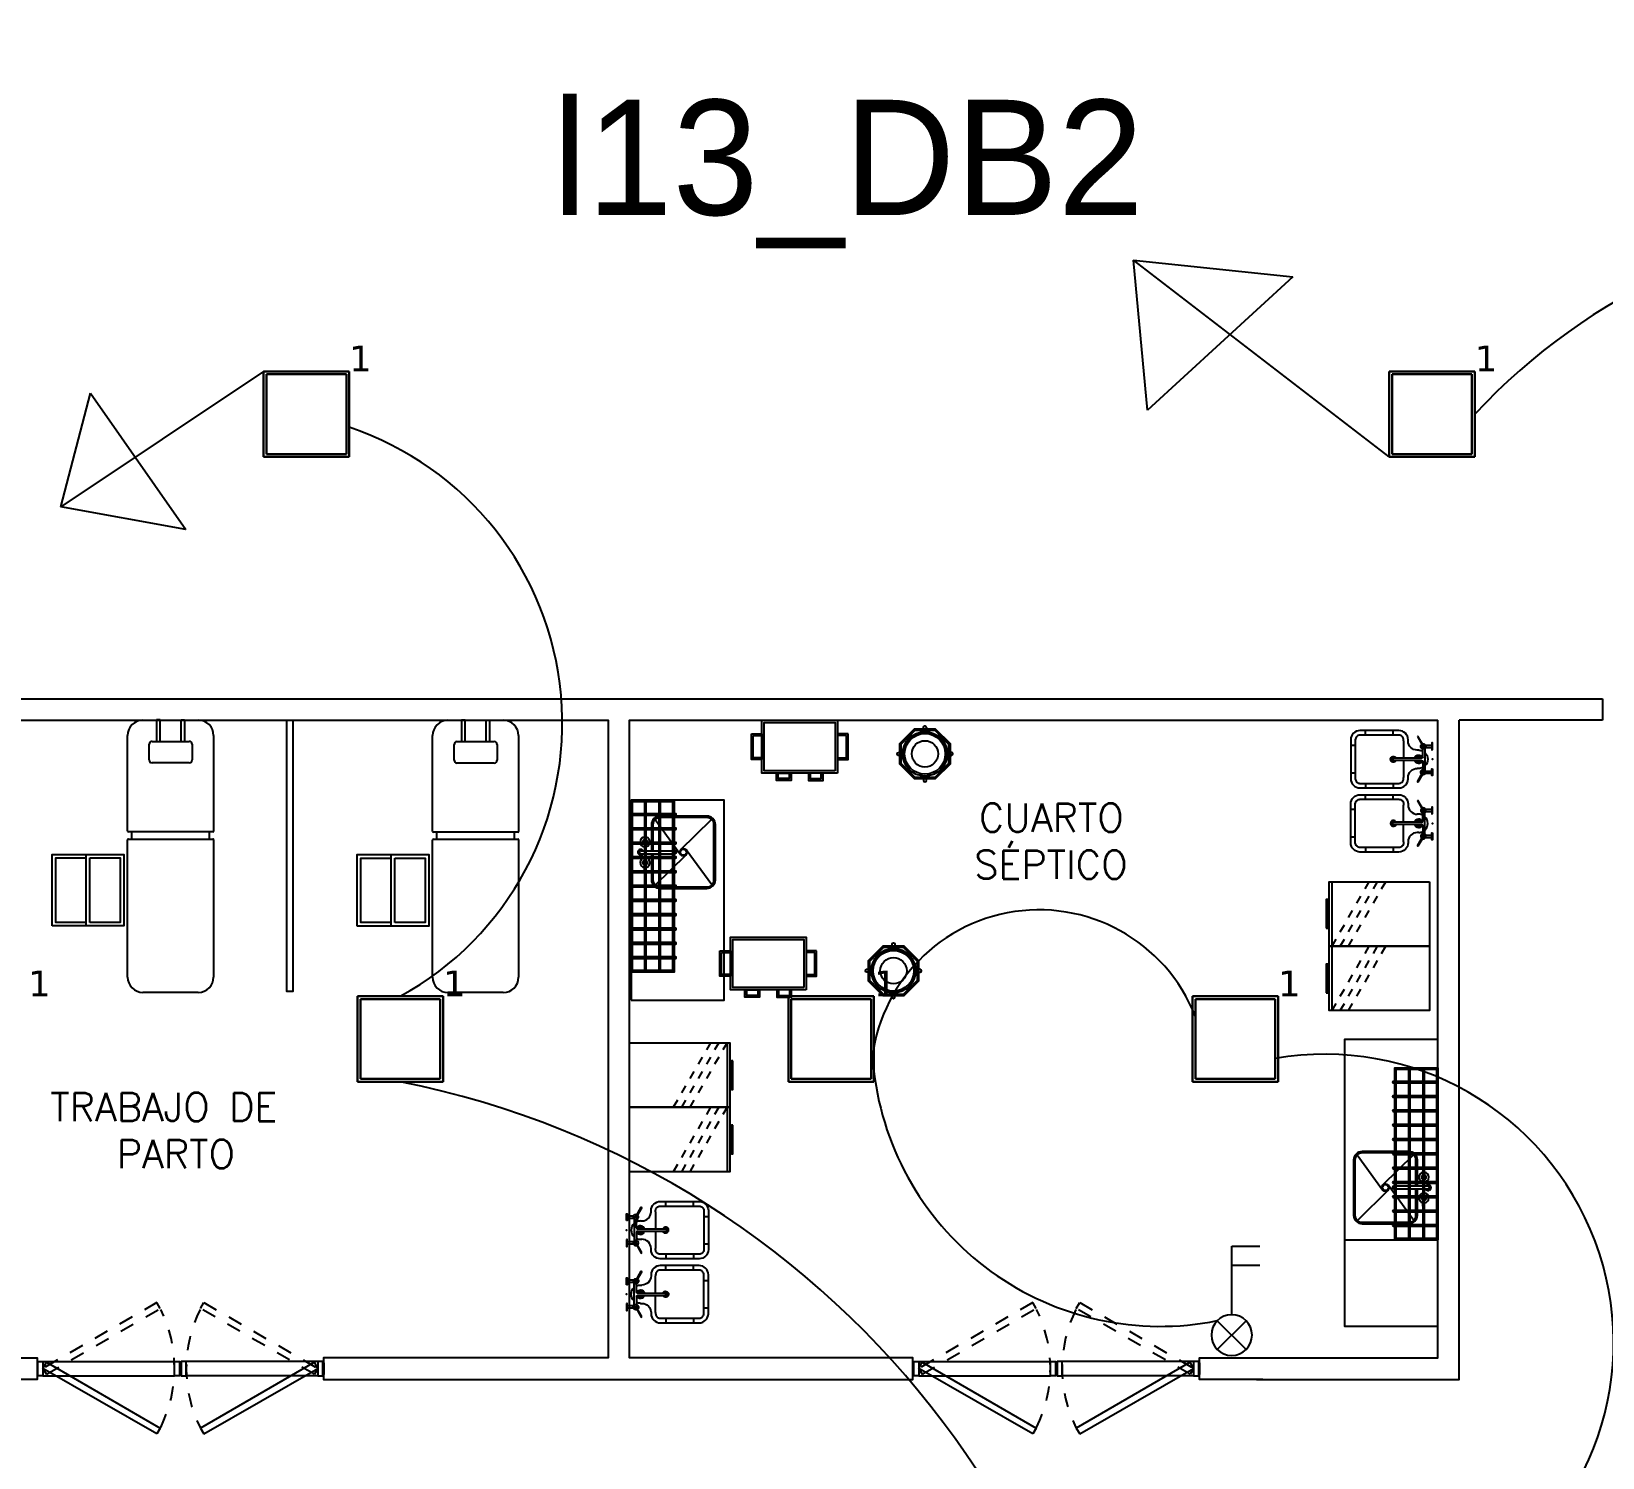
# Model space of a CAD drawing. Header units: metres. Extents: x -39 to 21688, y -24 to 9022.
# Drawn here: x 73.13 to 84.09, y 6.2 to 16.16 of the extents above; entities that cross this region are included whole.
import ezdxf

# ---------------------------------------------------------------- set-up
doc = ezdxf.new("R2010")
doc.units = ezdxf.units.M
doc.header["$MEASUREMENT"] = 0
doc.linetypes.add('HIDDEN2', pattern=[4.7625, 3.175, -1.5875])
doc.linetypes.add('HIDDEN4', pattern=[0.09375, 0.0625, -0.03125])
for name, color, linetype in [('AN-TEXTO', 3, 'Continuous'), ('AR-MOBILIRIO', 1, 'Continuous'), ('AR-MUROS', 6, 'Continuous'), ('AR-PUERTAS', 2, 'Continuous'), ('AR-VENTANAS', 2, 'Continuous'), ('E-quip', 2, 'Continuous'), ('MOBILIARIO', 42, 'Continuous'), ('PISOS', 1, 'Continuous')]:
    doc.layers.add(name, color=color, linetype=linetype)
doc.layers.add('DLX_TERR_LUM', color=7, linetype='Continuous', true_color=0xffd400)
doc.layers.add('DLX_TERR_LUMKEY_IDX', color=7, linetype='Continuous', true_color=0x969696)
doc.styles.add('REGULAR-2.5', font='romans.shx', dxfattribs={"height": 2.5})
doc.styles.add('TableTextStyle', font='')
doc.styles.get('TableTextStyle').set_extended_font_data('VERDANA.TTF')

# ---------------------------------------------------------------- blocks, each defined once
blk = doc.blocks.new('CAMILLA_01')
for p, q in [((-1793, 300), (-1125, 300)), ((-1120, 295), (-1120, -295)), ((-1120, 270), (-1070, 270)), ((-1070, -295), (-1070, 295)), ((-1065, 300), (-107, 300)), ((-1900, 97.5), (-1900, 193)), ((-1751.592, -130), (-1751.592, 130)), ((-1731.592, 150), (-1621.592, 150)), ((-1601.592, 130), (-1601.592, -130)), ((0, 193), (0, -193)), ((-1901.5, 97.5), (-1751.592, 97.5)), ((-1901.5, 72.5), (-1901.5, 97.5)), ((-1751.592, 72.5), (-1901.5, 72.5)), ((-1900, 72.5), (-1900, 97.5)), ((-1900, -72.5), (-1900, 72.5)), ((-1751.592, -72.5), (-1901.5, -72.5)), ((-1901.5, -72.5), (-1901.5, -97.5)), ((-1901.5, -97.5), (-1751.592, -97.5)), ((-1900, -97.5), (-1900, -72.5)), ((-1900, -193), (-1900, -97.5)), ((-1621.592, -150), (-1731.592, -150)), ((-1125, -300), (-1793, -300)), ((-1070, -270), (-1120, -270)), ((-107, -300), (-1065, -300))]:
    blk.add_line(p, q)
for centre, radius, start, end in [((-1793, 193), 107, 90, 180), ((-1125, 295), 5, 0, 90), ((-1065, 295), 5, 90, 180), ((-107, 193), 107, 0, 90), ((-1731.592, 130), 20, 90, 180), ((-1621.592, 130), 20, 0, 90), ((-1793, -193), 107, 180, 270), ((-1731.592, -130), 20, 180, 270), ((-1621.592, -130), 20, 270, 0), ((-107, -193), 107, 270, 0), ((-1125, -295), 5, 270, 0), ((-1065, -295), 5, 180, 270)]:
    blk.add_arc(centre, radius, start, end)
blk = doc.blocks.new('A$C631E24F3')
at = {"layer": 'AR-MOBILIRIO'}
for points in [[(1.127, 0.463), (1.127, 0.963), (0.627, 0.963), (0.627, 0.463), (1.127, 0.463)], [(0.864, 0.938), (0.652, 0.938), (0.652, 0.488), (0.864, 0.488)], [(0.864, 0.488), (0.864, 0.938)], [(0.889, 0.463), (0.889, 0.963)], [(0.889, 0.488), (1.102, 0.488), (1.102, 0.938), (0.889, 0.938)]]:
    blk.add_lwpolyline(points, dxfattribs=at)
at = {"layer": 'AR-MOBILIRIO', "xscale": -0.0009999999999763531, "yscale": 0.0009999999997489795, "zscale": 0.0009999999999999736, "rotation": 90}
blk.add_blockref('CAMILLA_01', (0.3, 0), dxfattribs=at)
blk = doc.blocks.new('AR-PUERTA DE DOBLE BATEO')
at = {"layer": 'AR-PUERTAS', "linetype": 'HIDDEN2'}
for p, q in [((-0.05, 0.953), (-0.05, 0.035)), ((0.05, 0.953), (0.05, 0.035)), ((-0.05, -0.965), (-0.05, -0.047)), ((0.05, -0.965), (0.05, -0.047))]:
    blk.add_line(p, q, dxfattribs=at)
at = {"layer": 'AR-PUERTAS'}
for points in [[(0.05, 0.988), (-0.05, 0.988), (-0.05, 0.953), (0.05, 0.953)], [(-0.04, 0.988), (-0.04, 0.994), (0.04, 0.994), (0.04, 0.988)], [(0.456, 0.158), (-0.002, 0.953), (-0.044, 0.929), (0.415, 0.134)], [(0.05, 0.035), (-0.05, 0.035), (-0.05, 0), (0.05, 0)], [(-0.04, -0.006), (-0.04, 0), (0.04, 0), (0.04, -0.006)], [(0.05, -0.047), (-0.05, -0.047), (-0.05, -0.012), (0.05, -0.012)], [(-0.04, -0.006), (-0.04, -0.012), (0.04, -0.012), (0.04, -0.006)], [(0.456, -0.17), (-0.002, -0.965), (-0.044, -0.941), (0.415, -0.146)], [(0.05, -1), (-0.05, -1), (-0.05, -0.965), (0.05, -0.965)], [(-0.04, -1), (-0.04, -1.006), (0.04, -1.006), (0.04, -1)]]:
    blk.add_lwpolyline(points, close=True, dxfattribs=at)
at = {"layer": 'AR-PUERTAS', "color": 1, "linetype": 'HIDDEN4'}
for points in [[(-0.461, 0.158), (-0.002, 0.953), (0.039, 0.929), (-0.42, 0.134)], [(-0.461, -0.17), (-0.002, -0.965), (0.039, -0.941), (-0.42, -0.146)]]:
    blk.add_lwpolyline(points, close=True, dxfattribs=at)
for centre, start, end in [((-0.002, 0.963), 243.6523, 296.3478), ((-0.002, -0.975), 63.6523, 116.3478)]:
    blk.add_arc(centre, 0.928, start, end, dxfattribs=at)
blk = doc.blocks.new('TARJA')
for p, q in [((-0.014, -0.022), (-0.227, 0.194)), ((0.23, 0.196), (-0.014, 0.018)), ((0.232, -0.198), (0.019, 0.018)), ((0.019, -0.022), (-0.225, -0.2)), ((-0.008, -0.3), (-0.008, -0.06)), ((0.012, -0.3), (0.012, -0.06)), ((-0.134, -0.27), (-0.134, -0.273)), ((-0.134, -0.273), (-0.054, -0.273)), ((-0.127, -0.263), (-0.055, -0.263)), ((0.139, -0.273), (0.058, -0.273)), ((0.132, -0.263), (0.059, -0.263)), ((0.139, -0.27), (0.139, -0.273))]:
    blk.add_line(p, q)
for points in [[(0.012, -0.225), (0.194, -0.225, 0.414214), (0.254, -0.165), (0.254, 0.161, 0.414214), (0.194, 0.221), (-0.19, 0.221, 0.414214), (-0.25, 0.161), (-0.25, -0.165, 0.414214), (-0.19, -0.225), (-0.007, -0.225)], [(0.012, -0.215), (0.194, -0.215, 0.414214), (0.244, -0.165), (0.244, 0.161, 0.414214), (0.194, 0.211), (-0.19, 0.211, 0.414214), (-0.24, 0.161), (-0.24, -0.165, 0.414214), (-0.19, -0.215), (-0.007, -0.215)]]:
    blk.add_lwpolyline(points, format="xyb")
for radius in [0.026, 0.021]:
    blk.add_circle((0.002, -0.002), radius)
for centre, radius, start, end in [((0.002, -0.06), 0.01, 0, 180), ((-0.127, -0.27), 0.00711, 89.9822, 179.9822), ((-0.07, -0.27), 0.0345, 185.2545, 168.7617), ((-0.07, -0.27), 0.0167, 190.9013, 156.3336), ((0.002, -0.3), 0.02, 120, 60), ((0.002, -0.3), 0.01, 180, 0), ((0.075, -0.27), 0.0345, 11.2383, 354.7455), ((0.075, -0.27), 0.0167, 23.6664, 349.0987), ((0.132, -0.27), 0.00711, 0.0178, 90.0178)]:
    blk.add_arc(centre, radius, start, end)
blk = doc.blocks.new('A$C1D6F04FD')
at = {"layer": 'AR-MOBILIRIO'}
for p, q in [((0.095, 0.205), (0.01, 0.205)), ((0.095, 0.195), (0.01, 0.195)), ((0.195, 0.205), (0.105, 0.205)), ((0.195, 0.195), (0.105, 0.195)), ((0.295, 0.205), (0.205, 0.205)), ((0.295, 0.195), (0.205, 0.195)), ((0.395, 0.205), (0.305, 0.205)), ((0.395, 0.195), (0.305, 0.195)), ((0.495, 0.205), (0.405, 0.205)), ((0.495, 0.195), (0.405, 0.195)), ((0.595, 0.205), (0.505, 0.205)), ((0.595, 0.195), (0.505, 0.195)), ((0.695, 0.205), (0.605, 0.205)), ((0.695, 0.195), (0.605, 0.195)), ((0.795, 0.205), (0.705, 0.205)), ((0.795, 0.195), (0.705, 0.195)), ((0.895, 0.205), (0.805, 0.205)), ((0.895, 0.195), (0.805, 0.195)), ((0.995, 0.205), (0.905, 0.205)), ((0.995, 0.195), (0.905, 0.195)), ((1.095, 0.205), (1.005, 0.205)), ((1.095, 0.195), (1.005, 0.195)), ((1.19, 0.205), (1.105, 0.205)), ((1.19, 0.195), (1.105, 0.195)), ((0.095, 0.105), (0.01, 0.105)), ((0.095, 0.095), (0.01, 0.095)), ((0.195, 0.105), (0.105, 0.105)), ((0.195, 0.095), (0.105, 0.095)), ((0.295, 0.105), (0.205, 0.105)), ((0.295, 0.095), (0.205, 0.095)), ((0.395, 0.105), (0.305, 0.105)), ((0.395, 0.095), (0.305, 0.095)), ((0.495, 0.105), (0.405, 0.105)), ((0.495, 0.095), (0.405, 0.095)), ((0.595, 0.105), (0.505, 0.105)), ((0.595, 0.095), (0.505, 0.095)), ((0.695, 0.105), (0.605, 0.105)), ((0.695, 0.095), (0.605, 0.095)), ((0.795, 0.105), (0.705, 0.105)), ((0.795, 0.095), (0.705, 0.095)), ((0.895, 0.105), (0.805, 0.105)), ((0.895, 0.095), (0.805, 0.095)), ((0.995, 0.105), (0.905, 0.105)), ((0.995, 0.095), (0.905, 0.095)), ((1.095, 0.105), (1.005, 0.105)), ((1.095, 0.095), (1.005, 0.095)), ((1.19, 0.105), (1.105, 0.105)), ((1.19, 0.095), (1.105, 0.095))]:
    blk.add_line(p, q, dxfattribs=at)
blk.add_lwpolyline([(1.397, 0), (1.397, 0.65), (0, 0.65), (0, 0)], close=True, dxfattribs=at)
for points in [[(1.2, 0), (0, 0), (0, 0.3), (0.095, 0.3)], [(0.095, 0.01), (0.01, 0.01), (0.01, 0.29), (0.095, 0.29)], [(0.105, 0.3), (0.195, 0.3)], [(0.105, 0.29), (0.195, 0.29)], [(0.205, 0.3), (0.295, 0.3)], [(0.205, 0.29), (0.295, 0.29)], [(0.305, 0.3), (0.395, 0.3)], [(0.305, 0.29), (0.395, 0.29)], [(0.405, 0.3), (0.495, 0.3)], [(0.405, 0.29), (0.495, 0.29)], [(0.505, 0.3), (0.595, 0.3)], [(0.505, 0.29), (0.595, 0.29)], [(0.605, 0.3), (0.695, 0.3)], [(0.605, 0.29), (0.695, 0.29)], [(0.705, 0.3), (0.795, 0.3)], [(0.705, 0.29), (0.795, 0.29)], [(0.805, 0.3), (0.895, 0.3)], [(0.805, 0.29), (0.895, 0.29)], [(0.905, 0.3), (0.995, 0.3)], [(0.905, 0.29), (0.995, 0.29)], [(1.005, 0.3), (1.095, 0.3)], [(1.005, 0.29), (1.095, 0.29)], [(1.105, 0.3), (1.2, 0.3), (1.2, 0)], [(1.105, 0.29), (1.19, 0.29), (1.19, 0.01)], [(0.195, 0.01), (0.105, 0.01)], [(0.295, 0.01), (0.205, 0.01)], [(0.395, 0.01), (0.305, 0.01)], [(0.495, 0.01), (0.405, 0.01)], [(0.595, 0.01), (0.505, 0.01)], [(0.695, 0.01), (0.605, 0.01)], [(0.795, 0.01), (0.705, 0.01)], [(0.895, 0.01), (0.805, 0.01)], [(0.995, 0.01), (0.905, 0.01)], [(1.095, 0.01), (1.005, 0.01)], [(1.19, 0.01), (1.105, 0.01)]]:
    blk.add_lwpolyline(points, dxfattribs=at)
for points in [[(0.105, 0.01), (0.105, 0.31, 1), (0.095, 0.31), (0.095, 0.01)], [(0.205, 0.01), (0.205, 0.31, 1), (0.195, 0.31), (0.195, 0.01)], [(0.305, 0.01), (0.305, 0.31, 1), (0.295, 0.31), (0.295, 0.01)], [(0.405, 0.01), (0.405, 0.31, 1), (0.395, 0.31), (0.395, 0.01)], [(0.505, 0.01), (0.505, 0.31, 1), (0.495, 0.31), (0.495, 0.01)], [(0.605, 0.01), (0.605, 0.31, 1), (0.595, 0.31), (0.595, 0.01)], [(0.705, 0.01), (0.705, 0.31, 1), (0.695, 0.31), (0.695, 0.01)], [(0.805, 0.01), (0.805, 0.31, 1), (0.795, 0.31), (0.795, 0.01)], [(0.905, 0.01), (0.905, 0.31, 1), (0.895, 0.31), (0.895, 0.01)], [(1.005, 0.01), (1.005, 0.31, 1), (0.995, 0.31), (0.995, 0.01)], [(1.105, 0.01), (1.105, 0.31, 1), (1.095, 0.31), (1.095, 0.01)]]:
    blk.add_lwpolyline(points, format="xyb", dxfattribs=at)
at = {"layer": 'AR-MOBILIRIO', "color": 8}
blk.add_blockref('TARJA', (0.362, 0.367), dxfattribs=at)
blk = doc.blocks.new('A$C4E58417D')
at = {"layer": 'AR-MOBILIRIO'}
for points in [[(0.123, 0.37), (0.267, 0.37), (0.37, 0.267), (0.37, 0.123), (0.267, 0.02), (0.123, 0.02), (0.02, 0.123), (0.02, 0.267)], [(0.127, 0.36), (0.263, 0.36), (0.36, 0.263), (0.36, 0.127), (0.263, 0.03), (0.127, 0.03), (0.03, 0.127), (0.03, 0.263)], [(0.18, 0.35), (0.18, 0.355), (0.21, 0.355), (0.21, 0.35)], [(0.18, 0.04), (0.18, 0.035), (0.21, 0.035), (0.21, 0.04)]]:
    blk.add_lwpolyline(points, close=True, dxfattribs=at)
for points in [[(0.195, 0.35), (0.195, 0.345, 1), (0.195, 0.045), (0.195, 0.04)], [(0.205, 0.37), (0.205, 0.38, 1), (0.185, 0.38), (0.185, 0.37)], [(0.02, 0.185), (0.01, 0.185, -1), (0.01, 0.205), (0.02, 0.205)], [(0.37, 0.185), (0.38, 0.185, 1), (0.38, 0.205), (0.37, 0.205)], [(0.205, 0.02), (0.205, 0.01, -1), (0.185, 0.01), (0.185, 0.02)]]:
    blk.add_lwpolyline(points, format="xyb", dxfattribs=at)
for radius in [0.155, 0.142, 0.092]:
    blk.add_circle((0.195, 0.195), radius, dxfattribs=at)
blk = doc.blocks.new('A$C136E0BDE')
at = {"layer": 'AR-MOBILIRIO'}
for p, q in [((0.3, 0.329), (0.35, 0.358)), ((0.4, 0.386), (0.45, 0.415)), ((0.4, 0.329), (0.45, 0.358)), ((0.1, 0.213), (0.15, 0.242)), ((0.2, 0.271), (0.25, 0.3)), ((0.2, 0.213), (0.25, 0.242)), ((0.3, 0.271), (0.35, 0.3)), ((0.3, 0.213), (0.35, 0.242)), ((0.4, 0.271), (0.45, 0.3)), ((0, 0.155), (0.05, 0.184)), ((0, 0.098), (0.05, 0.127)), ((0.1, 0.155), (0.15, 0.184)), ((0.1, 0.098), (0.15, 0.127)), ((0.2, 0.155), (0.25, 0.184)), ((0, 0.04), (0.05, 0.069)), ((0, 0.04), (0.45, 0.04))]:
    blk.add_line(p, q, dxfattribs=at)
for points in [[(0.45, 0.72), (0, 0.72), (0, 0.02), (0.45, 0.02)], [(0.125, 0), (0.125, 0.01), (0.325, 0.01), (0.325, 0)]]:
    blk.add_lwpolyline(points, close=True, dxfattribs=at)
blk = doc.blocks.new('A$C79D419E8')
at = {"layer": 'AR-MOBILIRIO'}
for points in [[(0.095, 0.675), (0.095, 0.601), (0.273, 0.601), (0.273, 0.675)], [(0.368, 0.073), (0.368, 0.601), (0, 0.601), (0, 0.073)], [(0.368, 0.5), (0.368, 0.398), (0.419, 0.398), (0.419, 0.5)], [(0.368, 0.175), (0.368, 0.277), (0.419, 0.277), (0.419, 0.175)], [(0.095, 0), (0.095, 0.073), (0.273, 0.073), (0.273, 0)]]:
    blk.add_lwpolyline(points, close=True, dxfattribs=at)
at = {"layer": 'AR-MOBILIRIO', "color": 250}
for points in [[(0.107, 0.663), (0.107, 0.601), (0.261, 0.601), (0.261, 0.663)], [(0.352, 0.089), (0.352, 0.585), (0.016, 0.585), (0.016, 0.089)], [(0.368, 0.488), (0.368, 0.41), (0.407, 0.41), (0.407, 0.488)], [(0.368, 0.187), (0.368, 0.265), (0.407, 0.265), (0.407, 0.187)], [(0.107, 0.012), (0.107, 0.073), (0.261, 0.073), (0.261, 0.012)]]:
    blk.add_lwpolyline(points, close=True, dxfattribs=at)
blk = doc.blocks.new('A$C18344971')
at = {"layer": 'AR-MOBILIRIO', "color": 250}
for p, q in [((0.102, 0.523), (0.102, 0.566)), ((0.118, 0.523), (0.118, 0.566)), ((0.282, 0.523), (0.282, 0.566)), ((0.298, 0.523), (0.298, 0.566)), ((0.277, 0.518), (0.123, 0.518)), ((0.184, 0.502), (0.128, 0.502)), ((0.192, 0.494), (0.192, 0.298)), ((0.208, 0.494), (0.208, 0.298)), ((0.216, 0.502), (0.272, 0.502)), ((0.032, 0.296), (0, 0.296)), ((0.368, 0.296), (0.4, 0.296)), ((0.032, 0.104), (0, 0.104)), ((0.104, 0.032), (0.104, 0)), ((0.296, 0.032), (0.296, 0)), ((0.368, 0.104), (0.4, 0.104))]:
    blk.add_line(p, q, dxfattribs=at)
at = {"layer": 'AR-MOBILIRIO'}
for p, q in [((0.136, 0.474), (0.136, 0.464)), ((0.264, 0.474), (0.264, 0.464)), ((0.192, 0.368), (0.072, 0.368)), ((0.328, 0.368), (0.208, 0.368))]:
    blk.add_line(p, q, dxfattribs=at)
at = {"layer": 'AR-MOBILIRIO', "color": 250}
for points in [[(0.134, 0.57), (0.086, 0.57), (0.086, 0.566), (0.134, 0.566)], [(0.266, 0.57), (0.314, 0.57), (0.314, 0.566), (0.266, 0.566)], [(0.042, 0.465), (0.109, 0.504), (0.107, 0.507), (0.04, 0.468)], [(0.358, 0.465), (0.291, 0.504), (0.293, 0.507), (0.36, 0.468)]]:
    blk.add_lwpolyline(points, close=True, dxfattribs=at)
at = {"layer": 'AR-MOBILIRIO'}
for points in [[(0.328, 0.4), (0.336, 0.4, -0.414214), (0.4, 0.336), (0.4, 0.064, -0.414214), (0.336, 0), (0.064, 0, -0.414214), (0, 0.064), (0, 0.336, -0.414214), (0.064, 0.4), (0.072, 0.4)], [(0.328, 0.368), (0.336, 0.368, -0.414214), (0.368, 0.336), (0.368, 0.064, -0.414214), (0.336, 0.032), (0.064, 0.032, -0.414214), (0.032, 0.064), (0.032, 0.336, -0.414214), (0.064, 0.368), (0.072, 0.368)]]:
    blk.add_lwpolyline(points, format="xyb", dxfattribs=at)
for centre, start, end in [((0.072, 0.464), 270, 0), ((0.2, 0.474), 154.0555, 180), ((0.2, 0.474), 43.4325, 136.5675), ((0.2, 0.474), 0, 25.9445), ((0.328, 0.464), 180, 270)]:
    blk.add_arc(centre, 0.064, start, end, dxfattribs=at)
at = {"layer": 'AR-MOBILIRIO', "color": 250}
for centre, radius, start, end in [((0.11, 0.506), 0.018, 217.6623, 202.3377), ((0.11, 0.506), 0.006, 233.5782, 186.4218), ((0.2, 0.474), 0.0298, 114.4436, 254.4122), ((0.2, 0.474), 0.0203, 113.185, 246.815), ((0.184, 0.494), 0.008, 0, 90), ((0.216, 0.494), 0.008, 90, 180), ((0.2, 0.474), 0.0298, 285.5878, 65.5564), ((0.2, 0.474), 0.0203, 293.185, 66.815), ((0.29, 0.506), 0.018, 337.6623, 322.3377), ((0.29, 0.506), 0.006, 353.5782, 306.4218), ((0.2, 0.298), 0.0203, 113.185, 66.815), ((0.2, 0.298), 0.012, 131.8103, 48.1897), ((0.2, 0.298), 0.008, 180, 0)]:
    blk.add_arc(centre, radius, start, end, dxfattribs=at)
at = {"layer": 'AR-MOBILIRIO'}
blk.add_point((0.2, 0.57), dxfattribs=at)
blk = doc.blocks.new('2P+LAMP')
at = {"ltscale": 8}
for p, q in [((0, 5.99), (0, 26.17)), ((0, 26.17), (8.22, 26.17)), ((0, 20.59), (8.22, 20.59)), ((-4.23, 4.23), (4.23, -4.23)), ((4.23, 4.23), (-4.23, -4.23))]:
    blk.add_line(p, q, dxfattribs=at)
blk.add_ellipse((0, 0), major_axis=(-4.23, 4.23), ratio=1, start_param=3.926991, end_param=10.210176, dxfattribs=at)

msp = doc.modelspace()

# ---------------------------------------------------------------- linework, layer by layer
at = {"layer": 'AR-MOBILIRIO'}
msp.add_lwpolyline([(74.90489, 11.3501), (74.90489, 9.4587), (74.90489, 9.4587), (74.95282, 9.4587), (74.95282, 11.3501)], dxfattribs=at)
at = {"layer": 'AR-MUROS'}
for p, q in [((62.60866, 11.5001), (83.0896, 11.5001)), ((83.0896, 11.5001), (84.0896, 11.5001)), ((84.0896, 11.5001), (84.0896, 11.3501)), ((84.0896, 11.3501), (83.0896, 11.3501))]:
    msp.add_line(p, q, dxfattribs=at)
for points in [[(71.36076, 11.3501), (76.51076, 11.3501), (77.15018, 11.3501), (77.15018, 6.90025), (76.51076, 6.90025), (75.16516, 6.90025), (75.16516, 6.75025), (79.27703, 6.75025), (79.27703, 6.90025), (77.30018, 6.90025), (77.30018, 11.3501), (82.9396, 11.3501)], [(81.71899, 6.75025), (81.27703, 6.75025), (81.27703, 6.90025), (81.71899, 6.90025), (82.9396, 6.90025), (82.9396, 11.3501)], [(81.67492, 6.75025), (83.0896, 6.75025), (83.0896, 11.3501)], [(82.2896, 9.12166), (82.2896, 7.12166), (82.9396, 7.12166)], [(71.36076, 6.90025), (73.16516, 6.90025), (73.16516, 6.75025), (72.62708, 6.75025), (69.78115, 6.75025), (68.97326, 6.75025), (68.97326, 6.90025), (69.78115, 6.90025), (71.21076, 6.90025)]]:
    msp.add_lwpolyline(points, dxfattribs=at)
at = {"layer": 'AR-PUERTAS'}
msp.add_circle((74.88973, 28.38769), 40.08066, dxfattribs=at)
at = {"layer": 'AR-VENTANAS'}
for p, q in [((82.60106, 13.18875), (80.81527, 14.56085)), ((80.81527, 14.56085), (81.92778, 14.44472)), ((80.9149, 13.5157), (80.81527, 14.56085)), ((81.92778, 14.44472), (80.9149, 13.5157)), ((74.74636, 13.78575), (73.33133, 12.84046)), ((73.33133, 12.84046), (73.53751, 13.63271)), ((73.53751, 13.63271), (74.2036, 12.68201)), ((74.2036, 12.68201), (73.33133, 12.84046))]:
    msp.add_line(p, q, dxfattribs=at)
for centre, radius, start, end in [((86.38741, 10.5134), 4.3607, 48.626504, 137.002643), ((74.65569, 11.33176), 2.17486, 298.686097, 71.567283), ((80.15718, 8.8553), 1.17185, 21.423123, 180.413981), ((82.15314, 7.00647), 2.01314, 301.26841, 99.95659), ((81.00304, 9.1313), 2.01102, 186.603881, 281.416355), ((74.09352, 7.26688), 2.08593, 130.761446, 288.238655), ((74.47733, 2.67048), 6.27652, 355.280392, 78.770258)]:
    msp.add_arc(centre, radius, start, end, dxfattribs=at)
at = {"layer": 'DLX_TERR_LUM'}
for points in [[(74.74636, 13.78575, 0), (74.74636, 13.18875, 0)], [(74.74636, 13.18875, 0), (74.74636, 13.78575, 0)], [(74.74636, 13.78575, 0), (74.74636, 13.78575, 0)], [(75.34336, 13.78575, 0), (74.74636, 13.78575, 0)], [(74.74636, 13.78575, 0), (74.74636, 13.78575, 0)], [(74.74636, 13.78575, 0), (75.34336, 13.78575, 0)], [(74.74636, 13.78575, 0), (75.34336, 13.78575, 0)], [(74.74636, 13.18875, 0), (74.74636, 13.78575, 0)], [(75.34336, 13.78575, 0), (74.74636, 13.78575, 0)], [(74.74636, 13.78575, 0), (74.74636, 13.18875, 0)], [(74.76636, 13.76575, 0), (74.76636, 13.20875, 0)], [(75.32336, 13.76575, 0), (74.76636, 13.76575, 0)], [(74.76636, 13.20875, 0), (74.76636, 13.76575, 0)], [(74.76636, 13.76575, 0), (75.32336, 13.76575, 0)], [(75.32336, 13.20875, 0), (75.32336, 13.76575, 0)], [(75.32336, 13.76575, 0), (75.32336, 13.20875, 0)], [(75.34336, 13.18875, 0), (75.34336, 13.78575, 0)], [(75.34336, 13.78575, 0), (75.34336, 13.78575, 0)], [(75.34336, 13.78575, 0), (75.34336, 13.18875, 0)], [(75.34336, 13.78575, 0), (75.34336, 13.78575, 0)], [(75.34336, 13.78575, 0), (75.34336, 13.18875, 0)], [(75.34336, 13.18875, 0), (75.34336, 13.78575, 0)], [(82.60106, 13.78575, 0), (82.60106, 13.18875, 0)], [(82.60106, 13.18875, 0), (82.60106, 13.78575, 0)], [(82.60106, 13.78575, 0), (82.60106, 13.78575, 0)], [(83.19806, 13.78575, 0), (82.60106, 13.78575, 0)], [(82.60106, 13.78575, 0), (82.60106, 13.78575, 0)], [(82.60106, 13.78575, 0), (83.19806, 13.78575, 0)], [(82.60106, 13.78575, 0), (83.19806, 13.78575, 0)], [(82.60106, 13.18875, 0), (82.60106, 13.78575, 0)], [(83.19806, 13.78575, 0), (82.60106, 13.78575, 0)], [(82.60106, 13.78575, 0), (82.60106, 13.18875, 0)], [(82.62106, 13.76575, 0), (82.62106, 13.20875, 0)], [(83.17806, 13.76575, 0), (82.62106, 13.76575, 0)], [(82.62106, 13.20875, 0), (82.62106, 13.76575, 0)], [(82.62106, 13.76575, 0), (83.17806, 13.76575, 0)], [(83.17806, 13.20875, 0), (83.17806, 13.76575, 0)], [(83.17806, 13.76575, 0), (83.17806, 13.20875, 0)], [(83.19806, 13.18875, 0), (83.19806, 13.78575, 0)], [(83.19806, 13.78575, 0), (83.19806, 13.78575, 0)], [(83.19806, 13.78575, 0), (83.19806, 13.18875, 0)], [(83.19806, 13.78575, 0), (83.19806, 13.78575, 0)], [(83.19806, 13.78575, 0), (83.19806, 13.18875, 0)], [(83.19806, 13.18875, 0), (83.19806, 13.78575, 0)], [(74.74636, 13.18875, 0), (74.74636, 13.18875, 0)], [(74.74636, 13.18875, 0), (75.34336, 13.18875, 0)], [(75.34336, 13.18875, 0), (74.74636, 13.18875, 0)], [(74.74636, 13.18875, 0), (74.74636, 13.18875, 0)], [(75.34336, 13.18875, 0), (74.74636, 13.18875, 0)], [(74.74636, 13.18875, 0), (75.34336, 13.18875, 0)], [(74.76636, 13.20875, 0), (75.32336, 13.20875, 0)], [(75.32336, 13.20875, 0), (74.76636, 13.20875, 0)], [(75.34336, 13.18875, 0), (75.34336, 13.18875, 0)], [(75.34336, 13.18875, 0), (75.34336, 13.18875, 0)], [(82.60106, 13.18875, 0), (82.60106, 13.18875, 0)], [(82.60106, 13.18875, 0), (83.19806, 13.18875, 0)], [(83.19806, 13.18875, 0), (82.60106, 13.18875, 0)], [(82.60106, 13.18875, 0), (82.60106, 13.18875, 0)], [(83.19806, 13.18875, 0), (82.60106, 13.18875, 0)], [(82.60106, 13.18875, 0), (83.19806, 13.18875, 0)], [(82.62106, 13.20875, 0), (83.17806, 13.20875, 0)], [(83.17806, 13.20875, 0), (82.62106, 13.20875, 0)], [(83.19806, 13.18875, 0), (83.19806, 13.18875, 0)], [(83.19806, 13.18875, 0), (83.19806, 13.18875, 0)], [(75.99815, 9.42383, 0), (75.40115, 9.42383, 0)], [(75.40115, 9.42383, 0), (75.40115, 9.42383, 0)], [(75.40115, 9.42383, 0), (75.99815, 9.42383, 0)], [(75.40115, 9.42383, 0), (75.40115, 8.82683, 0)], [(75.40115, 8.82683, 0), (75.40115, 9.42383, 0)], [(75.40115, 9.42383, 0), (75.40115, 9.42383, 0)], [(75.40115, 8.82683, 0), (75.40115, 9.42383, 0)], [(75.40115, 9.42383, 0), (75.99815, 9.42383, 0)], [(75.99815, 9.42383, 0), (75.40115, 9.42383, 0)], [(75.40115, 9.42383, 0), (75.40115, 8.82683, 0)], [(75.97815, 9.40383, 0), (75.42114, 9.40383, 0)], [(75.42114, 9.40383, 0), (75.42114, 8.84683, 0)], [(75.42114, 8.84683, 0), (75.42114, 9.40383, 0)], [(75.42114, 9.40383, 0), (75.97815, 9.40383, 0)], [(75.97815, 8.84683, 0), (75.97815, 9.40383, 0)], [(75.97815, 9.40383, 0), (75.97815, 8.84683, 0)], [(75.99815, 8.82683, 0), (75.99815, 9.42383, 0)], [(75.99815, 9.42383, 0), (75.99815, 9.42383, 0)], [(75.99815, 9.42383, 0), (75.99815, 8.82683, 0)], [(75.99815, 9.42383, 0), (75.99815, 9.42383, 0)], [(75.99815, 9.42383, 0), (75.99815, 8.82683, 0)], [(75.99815, 8.82683, 0), (75.99815, 9.42383, 0)], [(78.40836, 9.42383, 0), (78.40836, 8.82683, 0)], [(78.40836, 8.82683, 0), (78.40836, 9.42383, 0)], [(78.40836, 9.42383, 0), (78.40836, 9.42383, 0)], [(79.00536, 9.42383, 0), (78.40836, 9.42383, 0)], [(78.40836, 9.42383, 0), (78.40836, 9.42383, 0)], [(78.40836, 9.42383, 0), (79.00536, 9.42383, 0)], [(78.40836, 9.42383, 0), (79.00536, 9.42383, 0)], [(78.40836, 8.82683, 0), (78.40836, 9.42383, 0)], [(79.00536, 9.42383, 0), (78.40836, 9.42383, 0)], [(78.40836, 9.42383, 0), (78.40836, 8.82683, 0)], [(78.42836, 9.40383, 0), (78.42836, 8.84683, 0)], [(78.98537, 9.40383, 0), (78.42836, 9.40383, 0)], [(78.42836, 8.84683, 0), (78.42836, 9.40383, 0)], [(78.42836, 9.40383, 0), (78.98537, 9.40383, 0)], [(78.98537, 8.84683, 0), (78.98537, 9.40383, 0)], [(78.98537, 9.40383, 0), (78.98537, 8.84683, 0)], [(79.00536, 8.82683, 0), (79.00536, 9.42383, 0)], [(79.00536, 9.42383, 0), (79.00536, 9.42383, 0)], [(79.00536, 9.42383, 0), (79.00536, 8.82683, 0)], [(79.00536, 9.42383, 0), (79.00536, 9.42383, 0)], [(79.00536, 9.42383, 0), (79.00536, 8.82683, 0)], [(79.00536, 8.82683, 0), (79.00536, 9.42383, 0)], [(81.22807, 9.42383, 0), (81.22807, 8.82683, 0)], [(81.22807, 8.82683, 0), (81.22807, 9.42383, 0)], [(81.22807, 9.42383, 0), (81.22807, 9.42383, 0)], [(81.82507, 9.42383, 0), (81.22807, 9.42383, 0)], [(81.22807, 9.42383, 0), (81.22807, 9.42383, 0)], [(81.22807, 9.42383, 0), (81.82507, 9.42383, 0)], [(81.22807, 9.42383, 0), (81.82507, 9.42383, 0)], [(81.22807, 8.82683, 0), (81.22807, 9.42383, 0)], [(81.82507, 9.42383, 0), (81.22807, 9.42383, 0)], [(81.22807, 9.42383, 0), (81.22807, 8.82683, 0)], [(81.24806, 9.40383, 0), (81.24806, 8.84683, 0)], [(81.80507, 9.40383, 0), (81.24806, 9.40383, 0)], [(81.24806, 8.84683, 0), (81.24806, 9.40383, 0)], [(81.24806, 9.40383, 0), (81.80507, 9.40383, 0)], [(81.80507, 8.84683, 0), (81.80507, 9.40383, 0)], [(81.80507, 9.40383, 0), (81.80507, 8.84683, 0)], [(81.82507, 8.82683, 0), (81.82507, 9.42383, 0)], [(81.82507, 9.42383, 0), (81.82507, 9.42383, 0)], [(81.82507, 9.42383, 0), (81.82507, 8.82683, 0)], [(81.82507, 9.42383, 0), (81.82507, 9.42383, 0)], [(81.82507, 9.42383, 0), (81.82507, 8.82683, 0)], [(81.82507, 8.82683, 0), (81.82507, 9.42383, 0)], [(75.40115, 8.82683, 0), (75.40115, 8.82683, 0)], [(75.40115, 8.82683, 0), (75.99815, 8.82683, 0)], [(75.99815, 8.82683, 0), (75.40115, 8.82683, 0)], [(75.40115, 8.82683, 0), (75.40115, 8.82683, 0)], [(75.99815, 8.82683, 0), (75.40115, 8.82683, 0)], [(75.40115, 8.82683, 0), (75.99815, 8.82683, 0)], [(75.42114, 8.84683, 0), (75.97815, 8.84683, 0)], [(75.97815, 8.84683, 0), (75.42114, 8.84683, 0)], [(75.99815, 8.82683, 0), (75.99815, 8.82683, 0)], [(75.99815, 8.82683, 0), (75.99815, 8.82683, 0)], [(78.40836, 8.82683, 0), (78.40836, 8.82683, 0)], [(78.40836, 8.82683, 0), (79.00536, 8.82683, 0)], [(79.00536, 8.82683, 0), (78.40836, 8.82683, 0)], [(78.40836, 8.82683, 0), (78.40836, 8.82683, 0)], [(79.00536, 8.82683, 0), (78.40836, 8.82683, 0)], [(78.40836, 8.82683, 0), (79.00536, 8.82683, 0)], [(78.42836, 8.84683, 0), (78.98537, 8.84683, 0)], [(78.98537, 8.84683, 0), (78.42836, 8.84683, 0)], [(79.00536, 8.82683, 0), (79.00536, 8.82683, 0)], [(79.00536, 8.82683, 0), (79.00536, 8.82683, 0)], [(81.22807, 8.82683, 0), (81.22807, 8.82683, 0)], [(81.22807, 8.82683, 0), (81.82507, 8.82683, 0)], [(81.82507, 8.82683, 0), (81.22807, 8.82683, 0)], [(81.22807, 8.82683, 0), (81.22807, 8.82683, 0)], [(81.82507, 8.82683, 0), (81.22807, 8.82683, 0)], [(81.22807, 8.82683, 0), (81.82507, 8.82683, 0)], [(81.24806, 8.84683, 0), (81.80507, 8.84683, 0)], [(81.80507, 8.84683, 0), (81.24806, 8.84683, 0)], [(81.82507, 8.82683, 0), (81.82507, 8.82683, 0)], [(81.82507, 8.82683, 0), (81.82507, 8.82683, 0)]]:
    msp.add_polyline3d(points, dxfattribs=at)

# ---------------------------------------------------------------- block references
at = {"layer": 'AR-PUERTAS', "rotation": 270.0000135837768}
for p in [(74.17124, 6.82525), (80.28311, 6.82525)]:
    msp.add_blockref('AR-PUERTA DE DOBLE BATEO', p, dxfattribs=at)
at = {"layer": 'E-quip', "xscale": 0.02374750326240379, "yscale": 0.02374750326240379, "zscale": 0.02374750326240379}
msp.add_blockref('2P+LAMP', (81.50167, 7.0595), dxfattribs=at)
at = {"layer": 'MOBILIARIO', "xscale": -1}
for name, p, rotation in [('A$C79D419E8', (78.82465, 11.35009), 90), ('A$C18344971', (82.33226, 10.87819), 270), ('A$C136E0BDE', (82.16162, 9.7737), 270), ('A$C79D419E8', (78.60503, 9.83662), 90), ('A$C136E0BDE', (82.16162, 9.3237), 270), ('A$C136E0BDE', (78.02018, 9.09923), 90), ('A$C136E0BDE', (78.02018, 8.64923), 90), ('A$C18344971', (77.84954, 7.54473), 90)]:
    msp.add_blockref(name, p, dxfattribs=dict(at, rotation=rotation))
at = {"layer": 'MOBILIARIO'}
for name, p, rotation in [('A$C4E58417D', (79.16611, 11.31072), 269.9999999999999), ('A$C1D6F04FD', (77.31035, 10.79339), 270), ('A$C18344971', (82.33226, 10.83095), 270), ('A$C4E58417D', (78.94648, 9.79725), 270), ('A$C1D6F04FD', (82.9396, 7.7246), 90), ('A$C18344971', (77.84954, 7.59198), 89.99999999999997)]:
    msp.add_blockref(name, p, dxfattribs=dict(at, rotation=rotation))
at = {"layer": 'PISOS', "xscale": -1}
for p in [(74.39726, 9.4516), (76.52547, 9.4501)]:
    msp.add_blockref('A$C631E24F3', p, dxfattribs=at)

# ---------------------------------------------------------------- texts
at = {"layer": 'AN-TEXTO', "char_height": 0.1967294, "attachment_point": 1, "style": 'REGULAR-2.5'}
for s, width, heights, insert in [('\\pi0.00138;CUARTO \\P\\pi-0.03141;SÉPTICO ', 1.0707216, [0], (79.73595, 10.76957)), ('\\pi0.04303;TRABAJO DE\\P\\pi0.50675;PARTO', 1.865986, [0.63471], (73.2141, 8.75003))]:
    msp.add_mtext_dynamic_manual_height_columns(s, width=width, gutter_width=0.98365, heights=heights, dxfattribs=dict(at, insert=insert))
at = {"layer": 'AR-PUERTAS', "insert": (76.76374, 15.68115), "char_height": 0.803842, "attachment_point": 1}
msp.add_mtext_dynamic_manual_height_columns('l13_DB2', width=0.8038417, gutter_width=4.01921, heights=[0], dxfattribs=at)
at = {"layer": 'DLX_TERR_LUMKEY_IDX', "style": 'TableTextStyle'}
for p in [(75.34336, 13.78575), (83.19806, 13.78575), (73.10344, 9.42383), (75.99815, 9.42383), (79.00536, 9.42383), (81.82507, 9.42383)]:
    msp.add_text('1', height=0.18, dxfattribs=at).set_placement(p)

doc.saveas('drawing.dxf')
